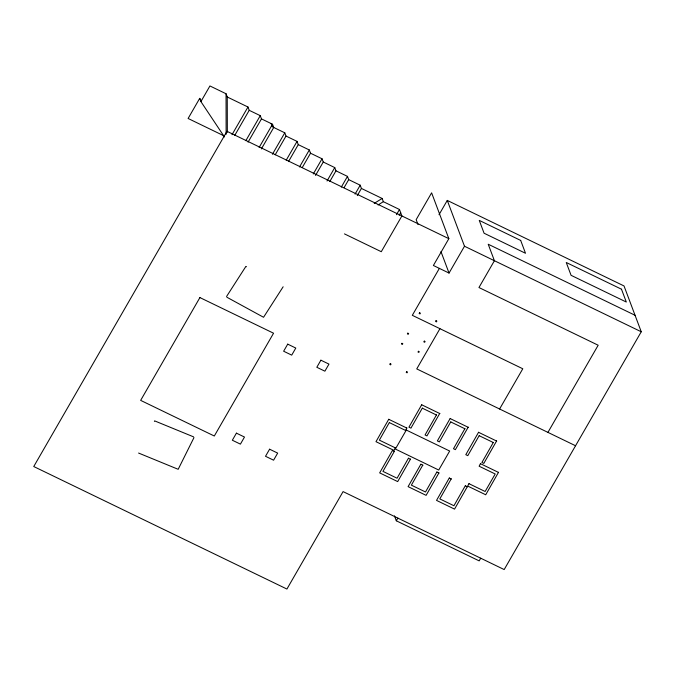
<?xml version="1.0" encoding="UTF-8"?>
<svg xmlns="http://www.w3.org/2000/svg" width="675" height="675" viewBox="0 0 675 675"><rect width="100%" height="100%" fill="white"/><g stroke="black" fill="none" stroke-linecap="round" stroke-linejoin="round"><path stroke-width="1.01" d="M154.389 421.327L154.617 420.871L193.582 436.86M193.987 437.586L178.183 469.302L138.586 453.052M201.42 100.955L199.699 98.364L188.106 118.479L223.982 135.844M224.429 136.949L200.914 101.596L209.933 85.953L226.041 93.749L227.256 96.989L227.34 132.368M231.997 134.722L247.97 107.013L227.256 96.989M234.782 135.338L249.21 110.312L247.97 107.013M245.835 140.687L260.263 115.653L249.21 110.312M248.079 142.13L261.478 118.893L260.263 115.653M259.124 147.479L272.523 124.234L261.478 118.893M261.377 148.93L273.738 127.474L272.523 124.234M272.422 154.271L284.791 132.815L272.363 126.807L271.139 123.567M275.181 154.828L286.006 136.055L284.791 132.815M286.225 160.169L297.051 141.396L286.006 136.055M288.478 161.62L298.266 144.636L297.051 141.396M299.523 166.961L309.31 149.977L298.266 144.636M302.282 167.518L310.534 153.217L309.31 149.977M313.276 173.981L322.034 158.785L310.534 153.217M315.52 175.432L323.257 162.017L322.034 158.785M327.029 181.001L334.758 167.586L323.257 162.017M329.797 181.55L335.973 170.826L334.758 167.586M341.305 187.118L347.482 176.394L335.973 170.826M344.064 187.675L348.697 179.626L347.482 176.394M355.058 194.138L360.205 185.195L348.697 179.626M357.303 195.581L361.42 188.435L360.205 185.195M396.461 214.701L399.465 209.486L383.358 201.69L382.134 198.458L361.42 188.435M399.178 215.317L400.68 212.709M439.02 214.718L447.272 200.416L624.021 285.947L641.25 331.771L504.183 569.565L343.077 491.602L286.917 589.047L33.75 466.535L226.977 131.304L448.841 238.672L433.384 265.486L449.035 273.063L464.493 246.24L447.272 200.416M439.366 268.38L412.315 315.318L522.788 368.769L499.601 408.999M439.94 328.674L416.745 368.904L575.556 445.753M395.373 447.753L394.006 450.402L375.983 441.678L388.792 419.192M395.44 447.922L379.358 440.142L389.382 422.474M410.493 459.11L397.685 481.596L379.662 472.88L392.47 450.385M389.441 422.643L405.523 430.422L406.814 427.908M408.485 458.139L397.069 478.221L382.944 471.386L394.369 451.305M422.356 408.054L410.94 428.136L408.932 427.165L421.74 404.679M439.763 413.395L426.954 435.89L425.064 434.97L436.48 414.889M438.919 472.863L426.119 495.357L408.097 486.641L420.905 464.147M436.919 471.901L425.503 491.982L411.379 485.148L422.795 465.067M450.79 421.808L439.366 441.897L437.366 440.927L450.174 418.433M480.71 558.2L479.166 560.883L396.309 520.788L397.853 518.113M468.197 427.157L455.389 449.651L453.49 448.732L464.915 428.642M467.353 486.624L454.545 509.119L436.531 500.394L449.331 477.9M465.353 485.654L453.938 505.744L439.813 498.909L451.229 478.82M479.225 435.569L467.8 455.65L465.801 454.688L478.609 432.194M498.521 472.289L485.713 494.775L467.691 486.059L468.982 483.545M469.049 483.713L485.123 491.493L495.205 473.993L479.132 466.214L480.499 463.565M496.631 440.91L483.823 463.404L481.925 462.485L493.349 442.403M547.931 432.388L598.177 345.229L478.955 287.533L494.412 260.719L488.211 244.223L635.048 315.276M226.572 296.477L245.877 266.423L246.476 266.752M283.146 286.782L263.554 317.275L226.893 297.245M374.228 203.386L382.134 198.458M378.076 204.972L383.358 201.69M464.493 246.24L641.25 331.771M344.461 233.887L381.282 251.707L401.895 215.949L399.465 209.486M421.808 404.84L439.822 413.564M450.233 418.601L468.256 427.317M478.668 432.363L496.69 441.079M422.415 408.215L436.539 415.049M450.849 421.976L464.974 428.811M479.284 435.738L493.408 442.572M388.851 419.352L406.873 428.077M480.558 463.733L498.58 472.449M392.529 450.554L394.428 451.474M408.552 458.3L410.552 459.27M420.964 464.307L422.862 465.227M436.987 472.061L438.986 473.032M449.398 478.069L451.297 478.988M465.413 485.823L467.421 486.793M448.841 238.672L431.62 192.839L416.163 219.653L417.994 224.53M440.969 251.606L449.035 273.063M394.462 515.869L396.309 520.788M199.699 98.364L200.914 101.596M226.041 93.749L226.133 134.333M199.91 297.574L140.653 400.376L214.304 436.016L273.561 333.214L199.91 297.574M236.419 433.148L232.335 440.227L240.41 444.133L244.493 437.054L236.419 433.148M287.719 344.14L283.635 351.228L291.718 355.134L295.793 348.055L287.719 344.14M269.595 449.204L265.511 456.283L273.586 460.19L277.67 453.111L269.595 449.204M320.895 360.197L316.811 367.276L324.886 371.183L328.97 364.103L320.895 360.197M390.218 363.715L389.787 364.458L390.614 364.854L391.036 364.112L390.218 363.715M401.971 343.313L401.549 344.056L402.368 344.452L402.798 343.71L401.971 343.313M407.818 333.172L407.396 333.914L408.215 334.311L408.645 333.568L407.818 333.172M419.58 312.77L419.15 313.512L419.977 313.909L420.407 313.166L419.58 312.77M406.671 371.68L406.24 372.423L407.067 372.819L407.489 372.077L406.671 371.68M418.433 351.278L418.002 352.021L418.821 352.418L419.251 351.675L418.433 351.278M424.28 341.128L423.849 341.871L424.676 342.276L425.098 341.533L424.28 341.128M436.033 320.726L435.611 321.469L436.43 321.874L436.86 321.131L436.033 320.726M406.308 430.051L395.356 449.052L438.725 470.036L449.677 451.035L406.308 430.051M520.687 240.435L479.258 220.387L484.076 233.221L525.504 253.268L520.687 240.435M621.489 289.212L566.249 262.491L571.075 275.316L626.316 302.046L621.489 289.212"/></g></svg>
